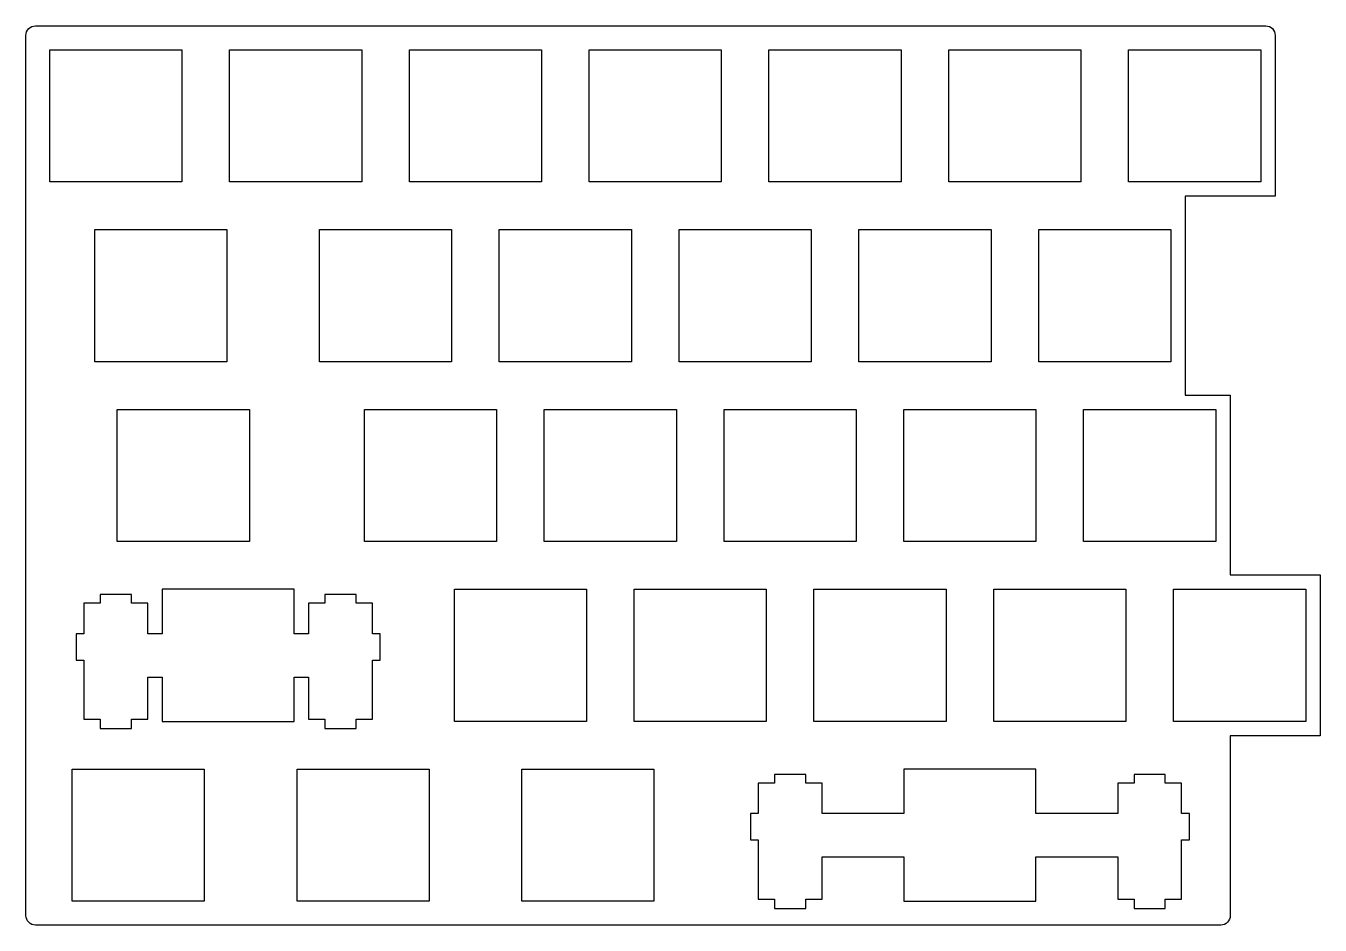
# Model space of a CAD drawing. Header units: millimetres. Extents: x -69 to 68, y -47 to 48.
import ezdxf

# ---------------------------------------------------------------- set-up
doc = ezdxf.new("R2010")
doc.units = ezdxf.units.MM
doc.layers.get('0').update_dxf_attribs({"color": 18, "true_color": 0x000000})

msp = doc.modelspace()

# ---------------------------------------------------------------- linework, layer by layer
for points in [[(-68.96, -46.49), (-68.96, 46.76)], [(-67.96, 47.76), (62.39, 47.76)], [(63.39, 46.76), (63.39, 29.71), (53.86, 29.71), (53.86, 8.66), (58.63, 8.66), (58.63, -10.39), (68.15, -10.39), (68.15, -27.44), (58.63, -27.44)], [(58.63, -27.44), (58.63, -46.49)], [(57.63, -47.49), (-67.96, -47.49)]]:
    msp.add_lwpolyline(points)
at = {"color": 0}
for points in [[(-52.44, 45.23), (-52.44, 31.23), (-66.44, 31.23), (-66.44, 45.23)], [(-33.39, 45.23), (-33.39, 31.23), (-47.39, 31.23), (-47.39, 45.23)], [(-14.34, 45.23), (-14.34, 31.23), (-28.34, 31.23), (-28.34, 45.23)], [(4.71, 45.23), (4.71, 31.23), (-9.29, 31.23), (-9.29, 45.23)], [(23.76, 45.23), (23.76, 31.23), (9.76, 31.23), (9.76, 45.23)], [(42.81, 45.23), (42.81, 31.23), (28.81, 31.23), (28.81, 45.23)], [(61.86, 45.23), (61.86, 31.23), (47.86, 31.23), (47.86, 45.23)], [(-47.68, 26.18), (-47.68, 12.18), (-61.67, 12.18), (-61.67, 26.18)], [(-23.86, 26.18), (-23.86, 12.18), (-37.86, 12.18), (-37.86, 26.18)], [(-4.81, 26.18), (-4.81, 12.18), (-18.81, 12.18), (-18.81, 26.18)], [(14.24, 26.18), (14.24, 12.18), (0.24, 12.18), (0.24, 26.18)], [(33.29, 26.18), (33.29, 12.18), (19.29, 12.18), (19.29, 26.18)], [(52.34, 26.18), (52.34, 12.18), (38.34, 12.18), (38.34, 26.18)], [(-45.29, 7.13), (-45.29, -6.87), (-59.29, -6.87), (-59.29, 7.13)], [(-19.1, 7.13), (-19.1, -6.87), (-33.1, -6.87), (-33.1, 7.13)], [(-0.05, 7.13), (-0.05, -6.87), (-14.05, -6.87), (-14.05, 7.13)], [(19, 7.13), (19, -6.87), (5, -6.87), (5, 7.13)], [(38.05, 7.13), (38.05, -6.87), (24.05, -6.87), (24.05, 7.13)], [(57.1, 7.13), (57.1, -6.87), (43.1, -6.87), (43.1, 7.13)], [(-54.53, -16.62), (-56.06, -16.62), (-56.06, -13.39), (-57.78, -13.39), (-57.78, -12.47), (-61.08, -12.47), (-61.08, -13.39), (-62.81, -13.39), (-62.81, -16.62), (-63.63, -16.62), (-63.63, -19.42), (-62.81, -19.42), (-62.81, -25.69), (-61.08, -25.69), (-61.08, -26.67), (-57.78, -26.67), (-57.78, -25.69), (-56.06, -25.69), (-56.06, -21.22), (-54.53, -21.22), (-54.53, -25.92), (-40.53, -25.92), (-40.53, -21.22), (-39.01, -21.22), (-39.01, -25.69), (-37.28, -25.69), (-37.28, -26.67), (-33.98, -26.67), (-33.98, -25.69), (-32.26, -25.69), (-32.26, -19.42), (-31.43, -19.42), (-31.43, -16.62), (-32.26, -16.62), (-32.26, -13.39), (-33.98, -13.39), (-33.98, -12.47), (-37.28, -12.47), (-37.28, -13.39), (-39.01, -13.39), (-39.01, -16.62), (-40.53, -16.62), (-40.53, -11.92), (-54.53, -11.92)], [(-9.58, -11.92), (-9.58, -25.92), (-23.57, -25.92), (-23.57, -11.92)], [(9.47, -11.92), (9.47, -25.92), (-4.52, -25.92), (-4.52, -11.92)], [(28.52, -11.92), (28.52, -25.92), (14.53, -25.92), (14.53, -11.92)], [(47.57, -11.92), (47.57, -25.92), (33.58, -25.92), (33.58, -11.92)], [(66.62, -11.92), (66.62, -25.92), (52.63, -25.92), (52.63, -11.92)], [(-50.06, -30.97), (-50.06, -44.97), (-64.06, -44.97), (-64.06, -30.97)], [(-26.24, -30.97), (-26.24, -44.97), (-40.24, -44.97), (-40.24, -30.97)], [(-2.43, -30.97), (-2.43, -44.97), (-16.43, -44.97), (-16.43, -30.97)], [(24.05, -35.67), (15.38, -35.67), (15.38, -32.44), (13.65, -32.44), (13.65, -31.52), (10.35, -31.52), (10.35, -32.44), (8.62, -32.44), (8.62, -35.67), (7.8, -35.67), (7.8, -38.47), (8.62, -38.47), (8.62, -44.74), (10.35, -44.74), (10.35, -45.72), (13.65, -45.72), (13.65, -44.74), (15.38, -44.74), (15.38, -40.27), (24.05, -40.27), (24.05, -44.97), (38.05, -44.97), (38.05, -40.27), (46.72, -40.27), (46.72, -44.74), (48.45, -44.74), (48.45, -45.72), (51.75, -45.72), (51.75, -44.74), (53.48, -44.74), (53.48, -38.47), (54.3, -38.47), (54.3, -35.67), (53.48, -35.67), (53.48, -32.44), (51.75, -32.44), (51.75, -31.52), (48.45, -31.52), (48.45, -32.44), (46.72, -32.44), (46.72, -35.67), (38.05, -35.67), (38.05, -30.97), (24.05, -30.97)]]:
    msp.add_lwpolyline(points, close=True, dxfattribs=at)
at = {"extrusion": (0, 0, -1)}
for centre, start, end in [((67.96, 46.76, 9.59), 359.9992, 90), ((-62.39, 46.76, 9.59), 90, 180), ((67.96, -46.49, 9.59), 270, 359.9992), ((-57.63, -46.49, 9.59), 180, 270)]:
    msp.add_arc(centre, 1, start, end, dxfattribs=at)

doc.saveas('drawing.dxf')
